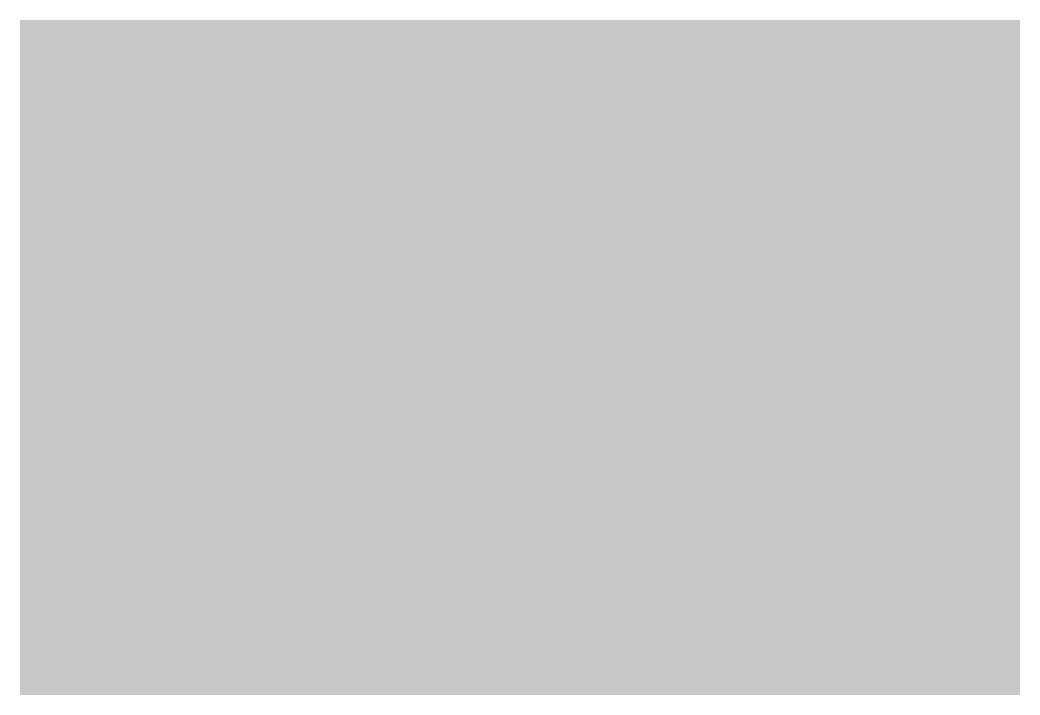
# Model space of a CAD drawing. Header units: metres. Extents: x 530161 to 530274, y 5647786 to 5647863.
import ezdxf

# ---------------------------------------------------------------- set-up
doc = ezdxf.new("R2010")
doc.units = ezdxf.units.M
doc.header["$MEASUREMENT"] = 0

msp = doc.modelspace()

# ---------------------------------------------------------------- hatches: boundary and pattern name
msp.add_hatch(color=256).paths.add_polyline_path([(530161.05, 5647786.22), (530161.05, 5647862.69), (530274.42, 5647862.69), (530274.42, 5647786.22), (530161.05, 5647786.22)], flags=0)

doc.saveas('drawing.dxf')
